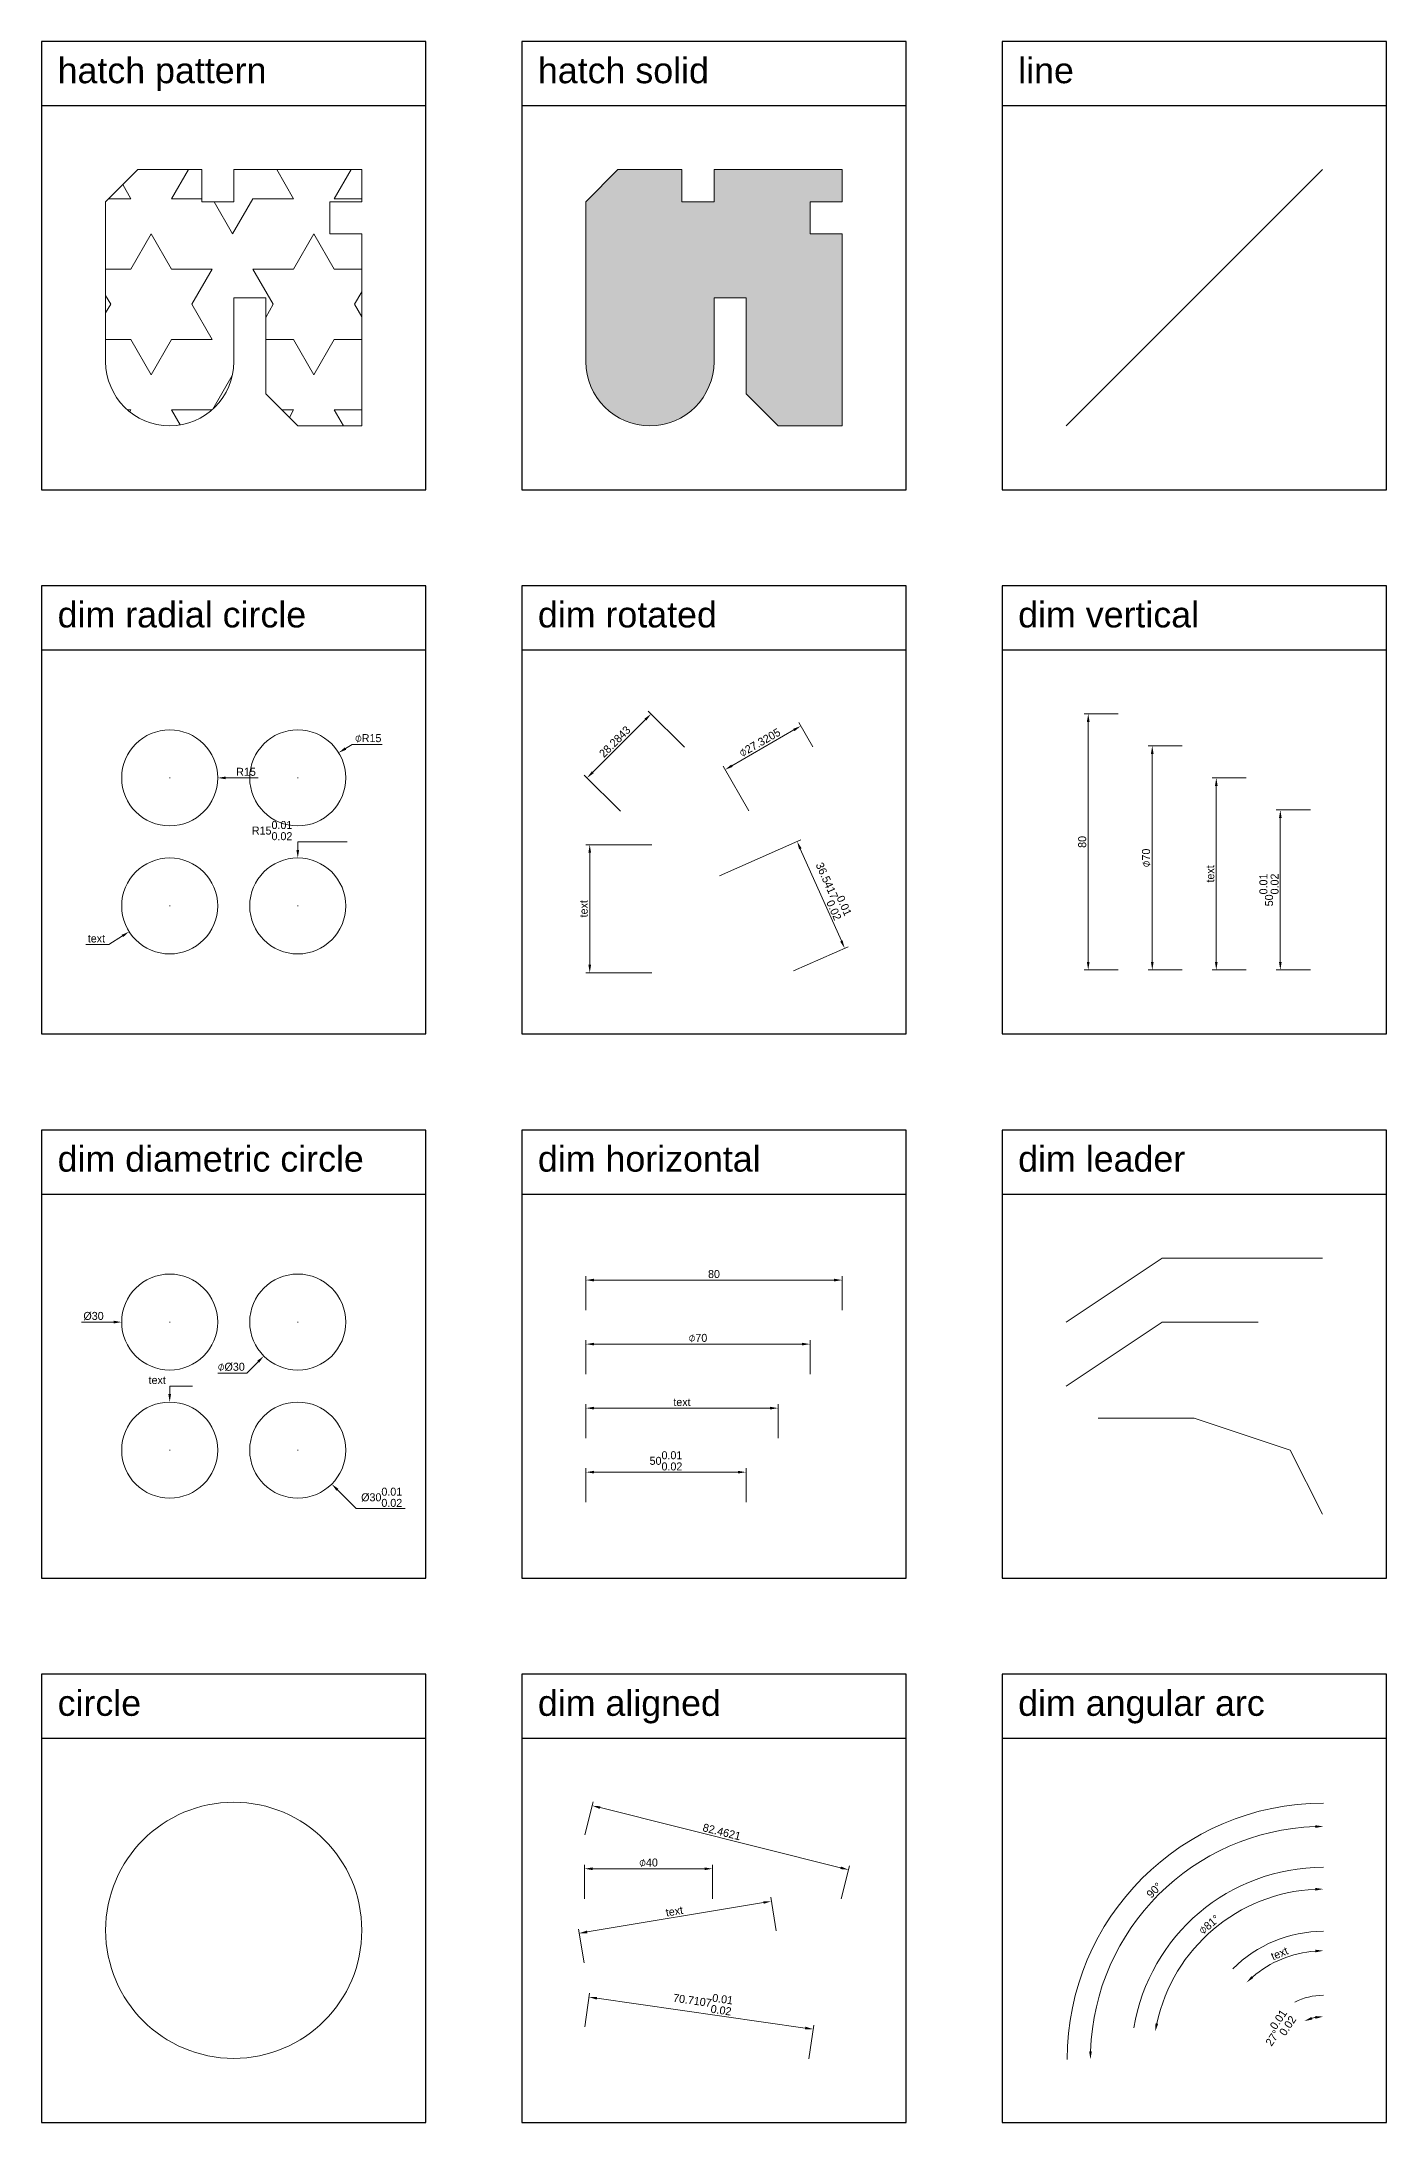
# Model space of a CAD drawing. Extents: x 15 to 735, y 15 to 1192.
# Drawn here: x 315 to 735, y 15 to 665 of the extents above; entities that cross this region are included whole.
import ezdxf

# ---------------------------------------------------------------- set-up
doc = ezdxf.new("R2010")
doc.units = 0
doc.layers.get('0').update_dxf_attribs({"lineweight": 9, "true_color": 0xffffff})
doc.layers.get('Defpoints').update_dxf_attribs({"true_color": 0xffffff})
doc.layers.add('boxes', color=7, linetype='Continuous', true_color=0xffffff)
doc.layers.add('entities', color=7, linetype='Continuous', lineweight=13, true_color=0xffffff)
doc.styles.add('textstyle21', font='')
doc.styles.add('textstyle22', font='')
doc.styles.add('textstyle23', font='')
doc.styles.add('textstyle26', font='')
doc.styles.add('textstyle27', font='')
doc.styles.add('textstyle28', font='')
doc.styles.add('textstyle3', font='')
doc.styles.add('textstyle31', font='')
doc.styles.add('textstyle4', font='')
doc.styles.add('textstyle7', font='')
doc.styles.add('textstyle8', font='')
doc.styles.add('textstyle9', font='')
doc.styles.get('textstyle21').set_extended_font_data('Arial')
doc.styles.get('textstyle22').set_extended_font_data('Arial')
doc.styles.get('textstyle23').set_extended_font_data('Arial')
doc.styles.get('textstyle26').set_extended_font_data('Arial')
doc.styles.get('textstyle27').set_extended_font_data('Arial')
doc.styles.get('textstyle28').set_extended_font_data('Arial')
doc.styles.get('textstyle3').set_extended_font_data('Arial')
doc.styles.get('textstyle31').set_extended_font_data('Arial')
doc.styles.get('textstyle4').set_extended_font_data('Arial')
doc.styles.get('textstyle7').set_extended_font_data('Arial')
doc.styles.get('textstyle8').set_extended_font_data('Arial')
doc.styles.get('textstyle9').set_extended_font_data('Arial')
doc.dimstyles.new('QCADDimStyle', dxfattribs={"dimtxt": 2.5, "dimasz": 2.5, "dimexe": 1.25, "dimexo": 0.625, "dimtad": 1, "dimtoh": 1, "dimdec": 4, "dimzin": 0, "dimdsep": 46, "dimtxsty": 'Standard', "dimcen": 0.09, "dimadec": 0, "dimazin": 0, "dimtfac": 1, "dimtdec": 4, "dimtofl": 0, "dimtmove": 0, "dimatfit": 3, "dimfxl": 1, "dimtolj": 1, "dimtzin": 0, "dimarcsym": 0})

# ---------------------------------------------------------------- blocks, each defined once
blk = doc.blocks.new('*D40')
at = {"color": 0, "lineweight": -2}
for p, q in [((39.56, 80.44), (28.27, 91.73)), ((10.92, 72.61), (27.39, 89.08)), ((19.56, 60.44), (8.27, 71.73))]:
    blk.add_line(p, q, dxfattribs=at)
at = {"color": 0}
for points in [[(27.68, 88.78), (27.09, 89.37), (29.15, 90.85)], [(10.63, 72.91), (11.22, 72.32), (9.15, 70.85)]]:
    blk.add_solid(points, dxfattribs=at)
at = {"layer": 'Defpoints', "color": 0}
for p in [(29.15, 90.85), (40, 80), (20, 60)]:
    blk.add_point(p, dxfattribs=at)
at = {"color": 0, "insert": (17.83, 82.17), "char_height": 2.5, "attachment_point": 5, "rotation": 45}
blk.add_mtext('\\A1;28.2843', dxfattribs=at)
blk = doc.blocks.new('*D41')
at = {"color": 0, "lineweight": -2}
for p, q in [((54.42, 74.66), (73.75, 85.83)), ((79.69, 80.54), (75.29, 88.16)), ((59.69, 60.54), (51.63, 74.5))]:
    blk.add_line(p, q, dxfattribs=at)
at = {"color": 0}
for points in [[(73.96, 85.46), (73.54, 86.19), (75.92, 87.08)], [(54.21, 75.03), (54.63, 74.3), (52.25, 73.41)]]:
    blk.add_solid(points, dxfattribs=at)
at = {"layer": 'Defpoints', "color": 0}
for p in [(75.92, 87.08), (80, 80), (60, 60)]:
    blk.add_point(p, dxfattribs=at)
at = {"color": 0, "insert": (63.15, 81.87), "char_height": 2.5, "attachment_point": 5, "rotation": 30}
blk.add_mtext('\\A1;⌀27.3205', dxfattribs=at)
blk = doc.blocks.new('*D42')
at = {"color": 0, "lineweight": -2}
for p, q in [((29.38, 50), (8.75, 50)), ((10, 12.5), (10, 47.5)), ((29.38, 10), (8.75, 10))]:
    blk.add_line(p, q, dxfattribs=at)
at = {"color": 0}
for points in [[(10.42, 47.5), (9.58, 47.5), (10, 50)], [(9.58, 12.5), (10.42, 12.5), (10, 10)]]:
    blk.add_solid(points, dxfattribs=at)
at = {"layer": 'Defpoints', "color": 0}
for p in [(10, 50), (30, 50), (30, 10)]:
    blk.add_point(p, dxfattribs=at)
at = {"color": 0, "insert": (8.12, 30), "char_height": 2.5, "attachment_point": 5, "rotation": 90}
blk.add_mtext('\\A1;text', dxfattribs=at)
blk = doc.blocks.new('*D43')
at = {"color": 0, "lineweight": -2}
for p, q in [((50.57, 40.25), (75.89, 51.53)), ((88.59, 19.92), (75.77, 48.74)), ((73.69, 10.55), (90.75, 18.14))]:
    blk.add_line(p, q, dxfattribs=at)
at = {"color": 0}
for points in [[(76.15, 48.9), (75.39, 48.57), (74.75, 51.02)], [(88.21, 19.75), (88.98, 20.09), (89.61, 17.64)]]:
    blk.add_solid(points, dxfattribs=at)
at = {"layer": 'Defpoints', "color": 0}
for p in [(74.75, 51.02), (50, 40), (73.11, 10.29)]:
    blk.add_point(p, dxfattribs=at)
at = {"color": 0, "insert": (85.42, 35.77), "char_height": 2.5, "attachment_point": 5, "rotation": 294}
blk.add_mtext('\\A1;\\A1;36.5417\\S0.01^ 0.02;', dxfattribs=at)
blk = doc.blocks.new('*D56')
at = {"color": 0, "lineweight": -2}
for p, q in [((19.38, 90), (8.75, 90)), ((10, 12.5), (10, 87.5)), ((19.38, 10), (8.75, 10))]:
    blk.add_line(p, q, dxfattribs=at)
at = {"color": 0}
for points in [[(10.42, 87.5), (9.58, 87.5), (10, 90)], [(9.58, 12.5), (10.42, 12.5), (10, 10)]]:
    blk.add_solid(points, dxfattribs=at)
at = {"layer": 'Defpoints', "color": 0}
for p in [(10, 90), (20, 90), (20, 10)]:
    blk.add_point(p, dxfattribs=at)
at = {"color": 0, "insert": (8.13, 50), "char_height": 2.5, "attachment_point": 5, "rotation": 90}
blk.add_mtext('\\A1;80', dxfattribs=at)
blk = doc.blocks.new('*D57')
at = {"color": 0, "lineweight": -2}
for p, q in [((39.38, 80), (28.75, 80)), ((30, 12.5), (30, 77.5)), ((39.38, 10), (28.75, 10))]:
    blk.add_line(p, q, dxfattribs=at)
at = {"color": 0}
for points in [[(30.42, 77.5), (29.58, 77.5), (30, 80)], [(29.58, 12.5), (30.42, 12.5), (30, 10)]]:
    blk.add_solid(points, dxfattribs=at)
at = {"layer": 'Defpoints', "color": 0}
for p in [(30, 80), (40, 80), (40, 10)]:
    blk.add_point(p, dxfattribs=at)
at = {"color": 0, "insert": (28.12, 45), "char_height": 2.5, "attachment_point": 5, "rotation": 90}
blk.add_mtext('\\A1;⌀70', dxfattribs=at)
blk = doc.blocks.new('*D58')
at = {"color": 0, "lineweight": -2}
for p, q in [((59.38, 70), (48.75, 70)), ((50, 12.5), (50, 67.5)), ((59.38, 10), (48.75, 10))]:
    blk.add_line(p, q, dxfattribs=at)
at = {"color": 0}
for points in [[(50.42, 67.5), (49.58, 67.5), (50, 70)], [(49.58, 12.5), (50.42, 12.5), (50, 10)]]:
    blk.add_solid(points, dxfattribs=at)
at = {"layer": 'Defpoints', "color": 0}
for p in [(50, 70), (60, 70), (60, 10)]:
    blk.add_point(p, dxfattribs=at)
at = {"color": 0, "insert": (48.12, 40), "char_height": 2.5, "attachment_point": 5, "rotation": 90}
blk.add_mtext('\\A1;text', dxfattribs=at)
blk = doc.blocks.new('*D59')
at = {"color": 0, "lineweight": -2}
for p, q in [((79.38, 60), (68.75, 60)), ((70, 12.5), (70, 57.5)), ((79.38, 10), (68.75, 10))]:
    blk.add_line(p, q, dxfattribs=at)
at = {"color": 0}
for points in [[(70.42, 57.5), (69.58, 57.5), (70, 60)], [(69.58, 12.5), (70.42, 12.5), (70, 10)]]:
    blk.add_solid(points, dxfattribs=at)
at = {"layer": 'Defpoints', "color": 0}
for p in [(70, 60), (80, 60), (80, 10)]:
    blk.add_point(p, dxfattribs=at)
at = {"color": 0, "insert": (66.46, 35), "char_height": 2.5, "attachment_point": 5, "rotation": 90}
blk.add_mtext('\\A1;\\A1;50\\S0.01^ 0.02;', dxfattribs=at)
blk = doc.blocks.new('hatch_pattern')
h = blk.add_hatch()
h.set_pattern_fill('STARS', color=256, scale=4, style=0)
edge = h.paths.add_edge_path(flags=0)
edge.add_line((20, 90), (10, 80))
edge.add_line((10, 80), (10, 30))
edge.add_arc((30, 30), 20, 180, 360)
edge.add_line((50, 30), (50, 50))
edge.add_line((50, 50), (60, 50))
edge.add_line((60, 50), (60, 20))
edge.add_line((60, 20), (70, 10))
edge.add_line((70, 10), (90, 10))
edge.add_line((90, 10), (90, 70))
edge.add_line((90, 70), (80, 70))
edge.add_line((80, 70), (80, 80))
edge.add_line((80, 80), (90, 80))
edge.add_line((90, 80), (90, 90))
edge.add_line((90, 90), (50, 90))
edge.add_line((50, 90), (50, 80))
edge.add_line((50, 80), (40, 80))
edge.add_line((40, 80), (40, 90))
edge.add_line((40, 90), (20, 90))
blk.add_lwpolyline([(20, 90), (10, 80), (10, 30, 1), (50, 30), (50, 50), (60, 50), (60, 20), (70, 10), (90, 10), (90, 70), (80, 70), (80, 80), (90, 80), (90, 90), (50, 90), (50, 80), (40, 80), (40, 90)], format="xyb", close=True)
blk = doc.blocks.new('hatch_solid')
h = blk.add_hatch(color=256)
edge = h.paths.add_edge_path(flags=0)
edge.add_line((20, 90), (10, 80))
edge.add_line((10, 80), (10, 30))
edge.add_arc((30, 30), 20, 180, 360)
edge.add_line((50, 30), (50, 50))
edge.add_line((50, 50), (60, 50))
edge.add_line((60, 50), (60, 20))
edge.add_line((60, 20), (70, 10))
edge.add_line((70, 10), (90, 10))
edge.add_line((90, 10), (90, 70))
edge.add_line((90, 70), (80, 70))
edge.add_line((80, 70), (80, 80))
edge.add_line((80, 80), (90, 80))
edge.add_line((90, 80), (90, 90))
edge.add_line((90, 90), (50, 90))
edge.add_line((50, 90), (50, 80))
edge.add_line((50, 80), (40, 80))
edge.add_line((40, 80), (40, 90))
edge.add_line((40, 90), (20, 90))
blk.add_lwpolyline([(20, 90), (10, 80), (10, 30, 1), (50, 30), (50, 50), (60, 50), (60, 20), (70, 10), (90, 10), (90, 70), (80, 70), (80, 80), (90, 80), (90, 90), (50, 90), (50, 80), (40, 80), (40, 90)], format="xyb", close=True)
blk = doc.blocks.new('line')
blk.add_line((10, 10), (90, 90))
blk = doc.blocks.new('circle')
blk.add_circle((50, 50), 40)
blk = doc.blocks.new('*D36')
at = {"color": 0, "lineweight": -2}
for p, q in [((10.15, 80.61), (12.73, 90.91)), ((14.85, 89.1), (90, 70.31)), ((90.15, 60.61), (92.73, 70.91))]:
    blk.add_line(p, q, dxfattribs=at)
at = {"color": 0}
for points in [[(14.95, 89.5), (14.75, 88.69), (12.43, 89.7)], [(89.9, 69.9), (90.1, 70.71), (92.43, 69.7)]]:
    blk.add_solid(points, dxfattribs=at)
at = {"layer": 'Defpoints', "color": 0}
for p in [(10, 80), (92.43, 69.7), (90, 60)]:
    blk.add_point(p, dxfattribs=at)
at = {"color": 0, "insert": (52.88, 81.52), "char_height": 2.5, "attachment_point": 5, "rotation": 345.96376}
blk.add_mtext('\\A1;82.4621', dxfattribs=at)
blk = doc.blocks.new('*D37')
at = {"color": 0, "lineweight": -2}
for p, q in [((10, 60.62), (10, 71.25)), ((12.5, 70), (47.5, 70)), ((50, 60.62), (50, 71.25))]:
    blk.add_line(p, q, dxfattribs=at)
at = {"color": 0}
for points in [[(12.5, 70.42), (12.5, 69.58), (10, 70)], [(47.5, 69.58), (47.5, 70.42), (50, 70)]]:
    blk.add_solid(points, dxfattribs=at)
at = {"layer": 'Defpoints', "color": 0}
for p in [(50, 70), (10, 60), (50, 60)]:
    blk.add_point(p, dxfattribs=at)
at = {"color": 0, "insert": (30, 71.88), "char_height": 2.5, "attachment_point": 5}
blk.add_mtext('\\A1;⌀40', dxfattribs=at)
blk = doc.blocks.new('*D38')
at = {"color": 0, "lineweight": -2}
for p, q in [((10.82, 50.27), (65.89, 59.45)), ((69.9, 50.62), (68.15, 61.1)), ((9.9, 40.62), (8.15, 51.1))]:
    blk.add_line(p, q, dxfattribs=at)
at = {"color": 0}
for points in [[(65.96, 59.04), (65.82, 59.86), (68.36, 59.86)], [(10.75, 50.69), (10.89, 49.86), (8.36, 49.86)]]:
    blk.add_solid(points, dxfattribs=at)
at = {"layer": 'Defpoints', "color": 0}
for p in [(68.36, 59.86), (70, 50), (10, 40)]:
    blk.add_point(p, dxfattribs=at)
at = {"color": 0, "insert": (38.05, 56.71), "char_height": 2.5, "attachment_point": 5, "rotation": 9.46232}
blk.add_mtext('\\A1;text', dxfattribs=at)
blk = doc.blocks.new('*D39')
at = {"color": 0, "lineweight": -2}
for p, q in [((10.09, 20.62), (11.59, 31.14)), ((13.89, 29.55), (78.94, 20.25)), ((80.09, 10.62), (81.59, 21.14))]:
    blk.add_line(p, q, dxfattribs=at)
at = {"color": 0}
for points in [[(13.95, 29.96), (13.83, 29.13), (11.41, 29.9)], [(78.88, 19.84), (79, 20.67), (81.41, 19.9)]]:
    blk.add_solid(points, dxfattribs=at)
at = {"layer": 'Defpoints', "color": 0}
for p in [(10, 20), (81.41, 19.9), (80, 10)]:
    blk.add_point(p, dxfattribs=at)
at = {"color": 0, "insert": (46.92, 28.41), "char_height": 2.5, "attachment_point": 5, "rotation": 351.8699}
blk.add_mtext('\\A1;\\A1;70.7107\\S0.01^ 0.02;', dxfattribs=at)
blk = doc.blocks.new('*D48')
at = {"color": 0, "lineweight": -2}
blk.add_arc((90, 10), 33.93, 94.22207, 130.77793, dxfattribs=at)
at = {"color": 0}
for points in [[(87.52, 43.43), (87.49, 44.26), (90, 43.93)], [(67.55, 36), (68.12, 35.39), (66.01, 33.99)]]:
    blk.add_solid(points, dxfattribs=at)
at = {"layer": 'Defpoints', "color": 0}
for p in [(90, 50), (81.22, 42.78), (61.72, 38.28), (90, 10), (90, 10)]:
    blk.add_point(p, dxfattribs=at)
at = {"color": 0, "insert": (76.3, 43.08), "char_height": 2.5, "attachment_point": 5, "rotation": 22.5}
blk.add_mtext('text', dxfattribs=at)
blk = doc.blocks.new('*D49')
at = {"color": 0, "lineweight": -2}
blk.add_arc((90, 10), 13.34, 100.75456, 105.81049, dxfattribs=at)
at = {"color": 0}
for points in [[(86.22, 23.22), (86.52, 22.45), (84.03, 21.93)], [(87.55, 22.69), (87.47, 23.52), (90, 23.34)]]:
    blk.add_solid(points, dxfattribs=at)
at = {"layer": 'Defpoints', "color": 0}
for p in [(81.06, 27.89), (90, 30), (87.95, 23.18), (90, 10), (90, 10)]:
    blk.add_point(p, dxfattribs=at)
at = {"color": 0, "insert": (76, 19.38), "char_height": 2.5, "attachment_point": 5, "rotation": 56.19157}
blk.add_mtext('\\A1;\\A1;27%%d\\S0.01^ 0.02;', dxfattribs=at)
blk = doc.blocks.new('*D50')
at = {"color": 0, "lineweight": -2}
blk.add_arc((90, 10), 72.76, 91.96866, 178.03134, dxfattribs=at)
at = {"color": 0}
for points in [[(87.51, 82.3), (87.49, 83.14), (90, 82.76)], [(16.86, 12.51), (17.7, 12.49), (17.24, 10)]]:
    blk.add_solid(points, dxfattribs=at)
at = {"layer": 'Defpoints', "color": 0}
for p in [(90, 90), (53.62, 73.02), (10, 10), (90, 10), (90, 10)]:
    blk.add_point(p, dxfattribs=at)
at = {"color": 0, "insert": (37.18, 62.82), "char_height": 2.5, "attachment_point": 5, "rotation": 45}
blk.add_mtext('\\A1;90%%d', dxfattribs=at)
blk = doc.blocks.new('*D51')
at = {"color": 0, "lineweight": -2}
blk.add_arc((90, 10), 53.19, 92.69327, 167.8444, dxfattribs=at)
at = {"color": 0}
for points in [[(87.51, 62.71), (87.49, 63.55), (90, 63.19)], [(37.59, 21.28), (38.41, 21.12), (37.53, 18.74)]]:
    blk.add_solid(points, dxfattribs=at)
at = {"layer": 'Defpoints', "color": 0}
for p in [(90, 70), (65.98, 57.46), (30.82, 19.86), (90, 10), (90, 10)]:
    blk.add_point(p, dxfattribs=at)
at = {"color": 0, "insert": (54.37, 52.06), "char_height": 2.5, "attachment_point": 5, "rotation": 40.26884}
blk.add_mtext('⌀\\A1;81%%d', dxfattribs=at)
blk = doc.blocks.new('*D52')
at = {"color": 0, "lineweight": -2}
for p, q in [((2.44, 70), (12.5, 70)), ((29.91, 70), (30.09, 70)), ((30, 69.91), (30, 70.09))]:
    blk.add_line(p, q, dxfattribs=at)
at = {"color": 0}
blk.add_solid([(12.5, 69.58), (12.5, 70.42), (15, 70)], dxfattribs=at)
at = {"layer": 'Defpoints', "color": 0}
for p in [(15, 70), (45, 70)]:
    blk.add_point(p, dxfattribs=at)
at = {"color": 0, "insert": (6.22, 71.88), "char_height": 2.5, "attachment_point": 5}
blk.add_mtext('\\A1;%%c30', dxfattribs=at)
blk = doc.blocks.new('*D53')
at = {"color": 0, "lineweight": -2}
for p, q in [((69.91, 70), (70.09, 70)), ((70, 69.91), (70, 70.09)), ((45.01, 54.09), (54.09, 54.09)), ((57.63, 57.63), (54.09, 54.09))]:
    blk.add_line(p, q, dxfattribs=at)
at = {"color": 0}
blk.add_solid([(57.92, 57.33), (57.33, 57.92), (59.39, 59.39)], dxfattribs=at)
at = {"layer": 'Defpoints', "color": 0}
for p in [(80.61, 80.61), (59.39, 59.39)]:
    blk.add_point(p, dxfattribs=at)
at = {"color": 0, "insert": (49.24, 55.97), "char_height": 2.5, "attachment_point": 5}
blk.add_mtext('\\A1;⌀%%c30', dxfattribs=at)
blk = doc.blocks.new('*D54')
at = {"color": 0, "lineweight": -2}
for p, q in [((37.17, 50), (30, 50)), ((30, 47.5), (30, 50)), ((29.91, 30), (30.09, 30)), ((30, 29.91), (30, 30.09))]:
    blk.add_line(p, q, dxfattribs=at)
at = {"color": 0}
blk.add_solid([(29.58, 47.5), (30.42, 47.5), (30, 45)], dxfattribs=at)
at = {"layer": 'Defpoints', "color": 0}
for p in [(30, 45), (30, 15)]:
    blk.add_point(p, dxfattribs=at)
at = {"color": 0, "insert": (26.1, 51.88), "char_height": 2.5, "attachment_point": 5}
blk.add_mtext('\\A1;text', dxfattribs=at)
blk = doc.blocks.new('*D55')
at = {"color": 0, "lineweight": -2}
for p, q in [((69.91, 30), (70.09, 30)), ((70, 29.91), (70, 30.09)), ((82.37, 17.63), (88.27, 11.73)), ((103.53, 11.73), (88.27, 11.73))]:
    blk.add_line(p, q, dxfattribs=at)
at = {"color": 0}
blk.add_solid([(82.67, 17.92), (82.08, 17.33), (80.61, 19.39)], dxfattribs=at)
at = {"layer": 'Defpoints', "color": 0}
for p in [(59.39, 40.61), (80.61, 19.39)]:
    blk.add_point(p, dxfattribs=at)
at = {"color": 0, "insert": (96.21, 15.27), "char_height": 2.5, "attachment_point": 5}
blk.add_mtext('\\A1;\\A1;%%c30\\S0.01^ 0.02;', dxfattribs=at)
blk = doc.blocks.new('*D68')
at = {"color": 0, "lineweight": -2}
for p, q in [((10, 80.62), (10, 91.25)), ((90, 80.62), (90, 91.25)), ((12.5, 90), (87.5, 90))]:
    blk.add_line(p, q, dxfattribs=at)
at = {"color": 0}
for points in [[(12.5, 90.42), (12.5, 89.58), (10, 90)], [(87.5, 89.58), (87.5, 90.42), (90, 90)]]:
    blk.add_solid(points, dxfattribs=at)
at = {"layer": 'Defpoints', "color": 0}
for p in [(90, 90), (10, 80), (90, 80)]:
    blk.add_point(p, dxfattribs=at)
at = {"color": 0, "insert": (50, 91.88), "char_height": 2.5, "attachment_point": 5}
blk.add_mtext('\\A1;80', dxfattribs=at)
blk = doc.blocks.new('*D69')
at = {"color": 0, "lineweight": -2}
for p, q in [((10, 60.62), (10, 71.25)), ((12.5, 70), (77.5, 70)), ((80, 60.62), (80, 71.25))]:
    blk.add_line(p, q, dxfattribs=at)
at = {"color": 0}
for points in [[(12.5, 70.42), (12.5, 69.58), (10, 70)], [(77.5, 69.58), (77.5, 70.42), (80, 70)]]:
    blk.add_solid(points, dxfattribs=at)
at = {"layer": 'Defpoints', "color": 0}
for p in [(80, 70), (10, 60), (80, 60)]:
    blk.add_point(p, dxfattribs=at)
at = {"color": 0, "insert": (45, 71.88), "char_height": 2.5, "attachment_point": 5}
blk.add_mtext('\\A1;⌀70', dxfattribs=at)
blk = doc.blocks.new('*D70')
at = {"color": 0, "lineweight": -2}
for p, q in [((10, 40.62), (10, 51.25)), ((12.5, 50), (67.5, 50)), ((70, 40.62), (70, 51.25))]:
    blk.add_line(p, q, dxfattribs=at)
at = {"color": 0}
for points in [[(12.5, 50.42), (12.5, 49.58), (10, 50)], [(67.5, 49.58), (67.5, 50.42), (70, 50)]]:
    blk.add_solid(points, dxfattribs=at)
at = {"layer": 'Defpoints', "color": 0}
for p in [(70, 50), (10, 40), (70, 40)]:
    blk.add_point(p, dxfattribs=at)
at = {"color": 0, "insert": (40, 51.88), "char_height": 2.5, "attachment_point": 5}
blk.add_mtext('\\A1;text', dxfattribs=at)
blk = doc.blocks.new('*D71')
at = {"color": 0, "lineweight": -2}
for p, q in [((10, 20.62), (10, 31.25)), ((12.5, 30), (57.5, 30)), ((60, 20.62), (60, 31.25))]:
    blk.add_line(p, q, dxfattribs=at)
at = {"color": 0}
for points in [[(12.5, 30.42), (12.5, 29.58), (10, 30)], [(57.5, 29.58), (57.5, 30.42), (60, 30)]]:
    blk.add_solid(points, dxfattribs=at)
at = {"layer": 'Defpoints', "color": 0}
for p in [(60, 30), (10, 20), (60, 20)]:
    blk.add_point(p, dxfattribs=at)
at = {"color": 0, "insert": (35, 33.54), "char_height": 2.5, "attachment_point": 5}
blk.add_mtext('\\A1;\\A1;50\\S0.01^ 0.02;', dxfattribs=at)
blk = doc.blocks.new('*D72')
at = {"color": 0, "lineweight": -2}
for p, q in [((29.91, 70), (30.09, 70)), ((30, 69.91), (30, 70.09)), ((57.68, 70), (47.5, 70))]:
    blk.add_line(p, q, dxfattribs=at)
at = {"color": 0}
blk.add_solid([(47.5, 70.42), (47.5, 69.58), (45, 70)], dxfattribs=at)
at = {"layer": 'Defpoints', "color": 0}
for p in [(30, 70), (45, 70)]:
    blk.add_point(p, dxfattribs=at)
at = {"color": 0, "insert": (53.84, 71.88), "char_height": 2.5, "attachment_point": 5}
blk.add_mtext('\\A1;R15', dxfattribs=at)
blk = doc.blocks.new('*D73')
at = {"color": 0, "lineweight": -2}
for p, q in [((84.91, 79.17), (87.04, 80.48)), ((96.35, 80.48), (87.04, 80.48)), ((69.91, 70), (70.09, 70)), ((70, 69.91), (70, 70.09))]:
    blk.add_line(p, q, dxfattribs=at)
at = {"color": 0}
blk.add_solid([(84.69, 79.52), (85.13, 78.81), (82.78, 77.86)], dxfattribs=at)
at = {"layer": 'Defpoints', "color": 0}
for p in [(82.78, 77.86), (70, 70)]:
    blk.add_point(p, dxfattribs=at)
at = {"color": 0, "insert": (92.01, 82.35), "char_height": 2.5, "attachment_point": 5}
blk.add_mtext('\\A1;⌀R15', dxfattribs=at)
blk = doc.blocks.new('*D74')
at = {"color": 0, "lineweight": -2}
for p, q in [((29.91, 30), (30.09, 30)), ((30, 29.91), (30, 30.09)), ((15.23, 20.62), (11.01, 17.94)), ((3.83, 17.94), (11.01, 17.94))]:
    blk.add_line(p, q, dxfattribs=at)
at = {"color": 0}
blk.add_solid([(15.45, 20.27), (15, 20.97), (17.34, 21.96)], dxfattribs=at)
at = {"layer": 'Defpoints', "color": 0}
for p in [(30, 30), (17.34, 21.96)]:
    blk.add_point(p, dxfattribs=at)
at = {"color": 0, "insert": (7.11, 19.82), "char_height": 2.5, "attachment_point": 5}
blk.add_mtext('\\A1;text', dxfattribs=at)
blk = doc.blocks.new('*D75')
at = {"color": 0, "lineweight": -2}
for p, q in [((85.39, 50), (70, 50)), ((70, 47.5), (70, 50)), ((69.91, 30), (70.09, 30)), ((70, 29.91), (70, 30.09))]:
    blk.add_line(p, q, dxfattribs=at)
at = {"color": 0}
blk.add_solid([(69.58, 47.5), (70.42, 47.5), (70, 45)], dxfattribs=at)
at = {"layer": 'Defpoints', "color": 0}
for p in [(70, 45), (70, 30)]:
    blk.add_point(p, dxfattribs=at)
at = {"color": 0, "insert": (61.99, 53.54), "char_height": 2.5, "attachment_point": 5}
blk.add_mtext('\\A1;\\A1;R15\\S0.01^ 0.02;', dxfattribs=at)
blk = doc.blocks.new('dim_rotated')
dim = blk.add_linear_dim(base=(29.1538, 90.8462), p1=(20, 60), p2=(40, 80), angle=45, dimstyle='QCADDimStyle', override={"dimtxt": 2.5, "dimasz": 2.5, "dimexe": 1.25, "dimexo": 0.625, "dimgap": 0.625, "dimzin": 8, "dimclrd": 0, "dimclre": 0, "dimclrt": 0, "dimazin": 3, "dimtmove": 2})
dim.commit()
dim.dimension.update_dxf_attribs({"geometry": '*D40', "text_midpoint": (17.82797, 82.17203)})
for base, p1, p2, angle, text, picture, middle in [((75.91518, 87.07511), (60, 60), (80, 80), 30, '⌀<>', '*D41', (63.14756, 81.86878)), ((10, 50), (30, 10), (30, 50), 90, 'text', '*D42', (8.125, 30)), ((74.74893, 51.01893), (73.11443, 10.29131), (50, 40), 294, '\\A1;<>\\S0.01^ 0.02;', '*D43', (85.41583, 35.76819))]:
    dim = blk.add_linear_dim(base=base, p1=p1, p2=p2, angle=angle, text=text, dimstyle='QCADDimStyle', override={"dimtxt": 2.5, "dimasz": 2.5, "dimexe": 1.25, "dimexo": 0.625, "dimgap": 0.625, "dimzin": 8, "dimclrd": 0, "dimclre": 0, "dimclrt": 0, "dimazin": 3, "dimtmove": 2})
    dim.commit()
    dim.dimension.update_dxf_attribs({"geometry": picture, "text_midpoint": middle})
blk = doc.blocks.new('dim_vertical')
dim = blk.add_linear_dim(base=(10, 90), p1=(20, 10), p2=(20, 90), angle=90, dimstyle='QCADDimStyle', override={"dimtxt": 2.5, "dimasz": 2.5, "dimexe": 1.25, "dimexo": 0.625, "dimgap": 0.625, "dimzin": 8, "dimclrd": 0, "dimclre": 0, "dimclrt": 0, "dimazin": 3, "dimtmove": 2})
dim.commit()
dim.dimension.update_dxf_attribs({"geometry": '*D56', "text_midpoint": (8.125, 50)})
for base, p1, p2, text, picture, middle in [((30, 80), (40, 10), (40, 80), '⌀<>', '*D57', (28.125, 45)), ((50, 70), (60, 10), (60, 70), 'text', '*D58', (48.125, 40)), ((70, 60), (80, 10), (80, 60), '\\A1;<>\\S0.01^ 0.02;', '*D59', (66.45833, 35))]:
    dim = blk.add_linear_dim(base=base, p1=p1, p2=p2, angle=90, text=text, dimstyle='QCADDimStyle', override={"dimtxt": 2.5, "dimasz": 2.5, "dimexe": 1.25, "dimexo": 0.625, "dimgap": 0.625, "dimzin": 8, "dimclrd": 0, "dimclre": 0, "dimclrt": 0, "dimazin": 3, "dimtmove": 2})
    dim.commit()
    dim.dimension.update_dxf_attribs({"geometry": picture, "text_midpoint": middle})
blk = doc.blocks.new('dim_aligned')
dim = blk.add_aligned_dim(p1=(10, 80), p2=(90, 60), distance=10, dimstyle='QCADDimStyle', override={"dimtxt": 2.5, "dimasz": 2.5, "dimexe": 1.25, "dimexo": 0.625, "dimgap": 0.625, "dimzin": 8, "dimclrd": 0, "dimclre": 0, "dimclrt": 0, "dimazin": 3, "dimtmove": 2})
dim.commit()
dim.dimension.update_dxf_attribs({"geometry": '*D36', "text_midpoint": (52.88011, 81.52044)})
for p1, p2, text, picture, middle in [((10, 60), (50, 60), '⌀<>', '*D37', (30, 71.875)), ((10, 40), (70, 50), 'text', '*D38', (38.04776, 56.71343)), ((10, 20), (80, 10), '\\A1;<>\\S0.01^ 0.02;', '*D39', (46.91508, 28.40557))]:
    dim = blk.add_aligned_dim(p1=p1, p2=p2, distance=10, text=text, dimstyle='QCADDimStyle', override={"dimtxt": 2.5, "dimasz": 2.5, "dimexe": 1.25, "dimexo": 0.625, "dimgap": 0.625, "dimzin": 8, "dimclrd": 0, "dimclre": 0, "dimclrt": 0, "dimazin": 3, "dimtmove": 2})
    dim.commit()
    dim.dimension.update_dxf_attribs({"geometry": picture, "text_midpoint": middle})
blk = doc.blocks.new('dim_angular_arc')
for radius, end in [(80, 180), (60, 170.53767779), (40, 135), (20, 116.56505118)]:
    blk.add_arc((90, 10), radius, 90, end)
dim = blk.add_angular_dim_2l(base=(53.61825, 73.01504), line1=((90, 10), (90, 90)), line2=((90, 10), (10, 10)), dimstyle='QCADDimStyle', override={"dimtxt": 2.5, "dimasz": 2.5, "dimexe": 1.25, "dimexo": 0.625, "dimgap": 0.625, "dimzin": 8, "dimclrd": 0, "dimclre": 0, "dimclrt": 0, "dimazin": 3, "dimtmove": 2})
dim.commit()
dim.dimension.update_dxf_attribs({"geometry": '*D50', "text_midpoint": (37.18052, 62.81948)})
for base, line1, line2, text, picture, middle in [((65.98023, 57.45657), ((90, 10), (90, 70)), ((90, 10), (30.81636, 19.86394)), '⌀<>', '*D51', (54.36951, 52.06039)), ((81.21723, 42.77775), ((90, 10), (90, 50)), ((90, 10), (61.71573, 38.28427)), 'text', '*D48', (76.29648, 43.08323))]:
    dim = blk.add_angular_dim_2l(base=base, line1=line1, line2=line2, text=text, dimstyle='QCADDimStyle', override={"dimtxt": 2.5, "dimasz": 2.5, "dimexe": 1.25, "dimexo": 0.625, "dimgap": 0.625, "dimzin": 8, "dimclrd": 0, "dimclre": 0, "dimclrt": 0, "dimazin": 3, "dimtmove": 2})
    dim.commit()
    dim.dimension.update_dxf_attribs({"geometry": picture, "text_midpoint": middle})
dim = blk.add_angular_dim_2l(base=(87.94674, 23.17954), line1=((90, 10), (90, 30)), line2=((90, 10), (81.05573, 27.88854)), text='\\A1;<>\\S0.01^ 0.02;', dimstyle='QCADDimStyle', override={"dimtxt": 2.5, "dimasz": 2.5, "dimexe": 1.25, "dimexo": 0.625, "dimgap": 0.625, "dimzin": 8, "dimclrd": 0, "dimclre": 0, "dimclrt": 0, "dimazin": 3, "dimtmove": 2})
dim.commit()
dim.dimension.update_dxf_attribs({"geometry": '*D49', "text_midpoint": (75.99801, 19.3765), "dimtype": 162})
blk = doc.blocks.new('dim_diametric_circle')
for centre in [(30, 70), (70, 70), (30, 30), (70, 30)]:
    blk.add_circle(centre, 15)
for p1, p2, text, picture, middle in [((80.6066, 80.6066), (59.3934, 59.3934), '⌀<>', '*D53', (49.23891, 55.9651)), ((30, 15), (30, 45), 'text', '*D54', (26.10119, 51.875)), ((59.3934, 40.6066), (80.6066, 19.3934), '\\A1;<>\\S0.01^ 0.02;', '*D55', (96.21335, 15.27474))]:
    dim = blk.add_diameter_dim_2p(p1=p1, p2=p2, text=text, dimstyle='QCADDimStyle', override={"dimtxt": 2.5, "dimasz": 2.5, "dimexe": 1.25, "dimexo": 0.625, "dimgap": 0.625, "dimzin": 8, "dimclrd": 0, "dimclre": 0, "dimclrt": 0, "dimazin": 3, "dimtmove": 2})
    dim.commit()
    dim.dimension.update_dxf_attribs({"geometry": picture, "text_midpoint": middle})
dim = blk.add_diameter_dim_2p(p1=(45, 70), p2=(15, 70), dimstyle='QCADDimStyle', override={"dimtxt": 2.5, "dimasz": 2.5, "dimexe": 1.25, "dimexo": 0.625, "dimgap": 0.625, "dimzin": 8, "dimclrd": 0, "dimclre": 0, "dimclrt": 0, "dimazin": 3, "dimtmove": 2})
dim.commit()
dim.dimension.update_dxf_attribs({"geometry": '*D52', "text_midpoint": (6.22024, 71.875)})
blk = doc.blocks.new('dim_horizontal')
dim = blk.add_linear_dim(base=(90, 90), p1=(10, 80), p2=(90, 80), dimstyle='QCADDimStyle', override={"dimtxt": 2.5, "dimasz": 2.5, "dimexe": 1.25, "dimexo": 0.625, "dimgap": 0.625, "dimzin": 8, "dimclrd": 0, "dimclre": 0, "dimclrt": 0, "dimazin": 3, "dimtmove": 2})
dim.commit()
dim.dimension.update_dxf_attribs({"geometry": '*D68', "text_midpoint": (50, 91.875)})
for base, p1, p2, text, picture, middle in [((80, 70), (10, 60), (80, 60), '⌀<>', '*D69', (45, 71.875)), ((70, 50), (10, 40), (70, 40), 'text', '*D70', (40, 51.875)), ((60, 30), (10, 20), (60, 20), '\\A1;<>\\S0.01^ 0.02;', '*D71', (35, 33.54167))]:
    dim = blk.add_linear_dim(base=base, p1=p1, p2=p2, text=text, dimstyle='QCADDimStyle', override={"dimtxt": 2.5, "dimasz": 2.5, "dimexe": 1.25, "dimexo": 0.625, "dimgap": 0.625, "dimzin": 8, "dimclrd": 0, "dimclre": 0, "dimclrt": 0, "dimazin": 3, "dimtmove": 2})
    dim.commit()
    dim.dimension.update_dxf_attribs({"geometry": picture, "text_midpoint": middle})
blk = doc.blocks.new('dim_leader')
at = {"has_arrowhead": 0}
for points in [[(10, 70), (40, 90), (90, 90)], [(10, 50), (40, 70), (70, 70)], [(90, 10), (80, 30), (50, 40), (20, 40)]]:
    blk.add_leader(points, dimstyle='QCADDimStyle', dxfattribs=at)
blk = doc.blocks.new('dim_radial_circle')
for centre in [(30, 70), (70, 70), (30, 30), (70, 30)]:
    blk.add_circle(centre, 15)
for center, mpoint, text, picture, middle in [((70, 70), (82.77752, 77.85715), '⌀<>', '*D73', (92.00694, 82.35121)), ((70, 30), (70, 45), '\\A1;<>\\S0.01^ 0.02;', '*D75', (61.99405, 53.54167)), ((30, 30), (17.33667, 21.96009), 'text', '*D74', (7.1062, 19.81513))]:
    dim = blk.add_radius_dim(center=center, mpoint=mpoint, text=text, dimstyle='QCADDimStyle', override={"dimtxt": 2.5, "dimasz": 2.5, "dimexe": 1.25, "dimexo": 0.625, "dimgap": 0.625, "dimzin": 8, "dimclrd": 0, "dimclre": 0, "dimclrt": 0, "dimazin": 3, "dimtmove": 2})
    dim.commit()
    dim.dimension.update_dxf_attribs({"geometry": picture, "text_midpoint": middle})
dim = blk.add_radius_dim(center=(30, 70), mpoint=(45, 70), dimstyle='QCADDimStyle', override={"dimtxt": 2.5, "dimasz": 2.5, "dimexe": 1.25, "dimexo": 0.625, "dimgap": 0.625, "dimzin": 8, "dimclrd": 0, "dimclre": 0, "dimclrt": 0, "dimazin": 3, "dimtmove": 2})
dim.commit()
dim.dimension.update_dxf_attribs({"geometry": '*D72', "text_midpoint": (53.83929, 71.875)})

msp = doc.modelspace()

# ---------------------------------------------------------------- linework, layer by layer
at = {"layer": 'boxes'}
for p, q in [((315, 645), (435, 645)), ((465, 645), (585, 645)), ((615, 645), (735, 645)), ((315, 475), (435, 475)), ((465, 475), (585, 475)), ((615, 475), (735, 475)), ((315, 305), (435, 305)), ((465, 305), (585, 305)), ((615, 305), (735, 305)), ((315, 135), (435, 135)), ((465, 135), (585, 135)), ((615, 135), (735, 135))]:
    msp.add_line(p, q, dxfattribs=at)
for points in [[(315, 525), (435, 525), (435, 665), (315, 665)], [(465, 525), (585, 525), (585, 665), (465, 665)], [(615, 525), (735, 525), (735, 665), (615, 665)], [(315, 355), (435, 355), (435, 495), (315, 495)], [(465, 355), (585, 355), (585, 495), (465, 495)], [(615, 355), (735, 355), (735, 495), (615, 495)], [(315, 185), (435, 185), (435, 325), (315, 325)], [(465, 185), (585, 185), (585, 325), (465, 325)], [(615, 185), (735, 185), (735, 325), (615, 325)], [(315, 15), (435, 15), (435, 155), (315, 155)], [(465, 15), (585, 15), (585, 155), (465, 155)], [(615, 15), (735, 15), (735, 155), (615, 155)]]:
    msp.add_lwpolyline(points, close=True, dxfattribs=at)

# ---------------------------------------------------------------- block references
at = {"layer": 'entities'}
for name, p in [('hatch_pattern', (325, 535)), ('hatch_solid', (475, 535)), ('line', (625, 535)), ('dim_rotated', (476.19, 364.13)), ('dim_vertical', (631.88, 365)), ('dim_radial_circle', (325, 365)), ('dim_diametric_circle', (325, 195)), ('dim_horizontal', (475, 188.12)), ('dim_leader', (625, 195)), ('circle', (325, 25)), ('dim_aligned', (474.56, 24.23)), ('dim_angular_arc', (625.31, 24.69))]:
    msp.add_blockref(name, p, dxfattribs=at)

# ---------------------------------------------------------------- texts
at = {"layer": 'boxes', "char_height": 8, "attachment_point": 1}
for s, insert, style in [('hatch pattern', (320, 660), 'textstyle7'), ('hatch solid', (470, 660), 'textstyle8'), ('line', (620, 660), 'textstyle9'), ('dim radial circle', (320, 490), 'textstyle31'), ('dim rotated', (470, 490), 'textstyle3'), ('dim vertical', (620, 490), 'textstyle4'), ('dim diametric circle', (320, 320), 'textstyle26'), ('dim horizontal', (470, 320), 'textstyle27'), ('dim leader', (620, 320), 'textstyle28'), ('circle', (320, 150), 'textstyle21'), ('dim aligned', (470, 150), 'textstyle22'), ('dim angular arc', (620, 150), 'textstyle23')]:
    msp.add_mtext(s, dxfattribs=dict(at, insert=insert, style=style))

doc.saveas('drawing.dxf')
